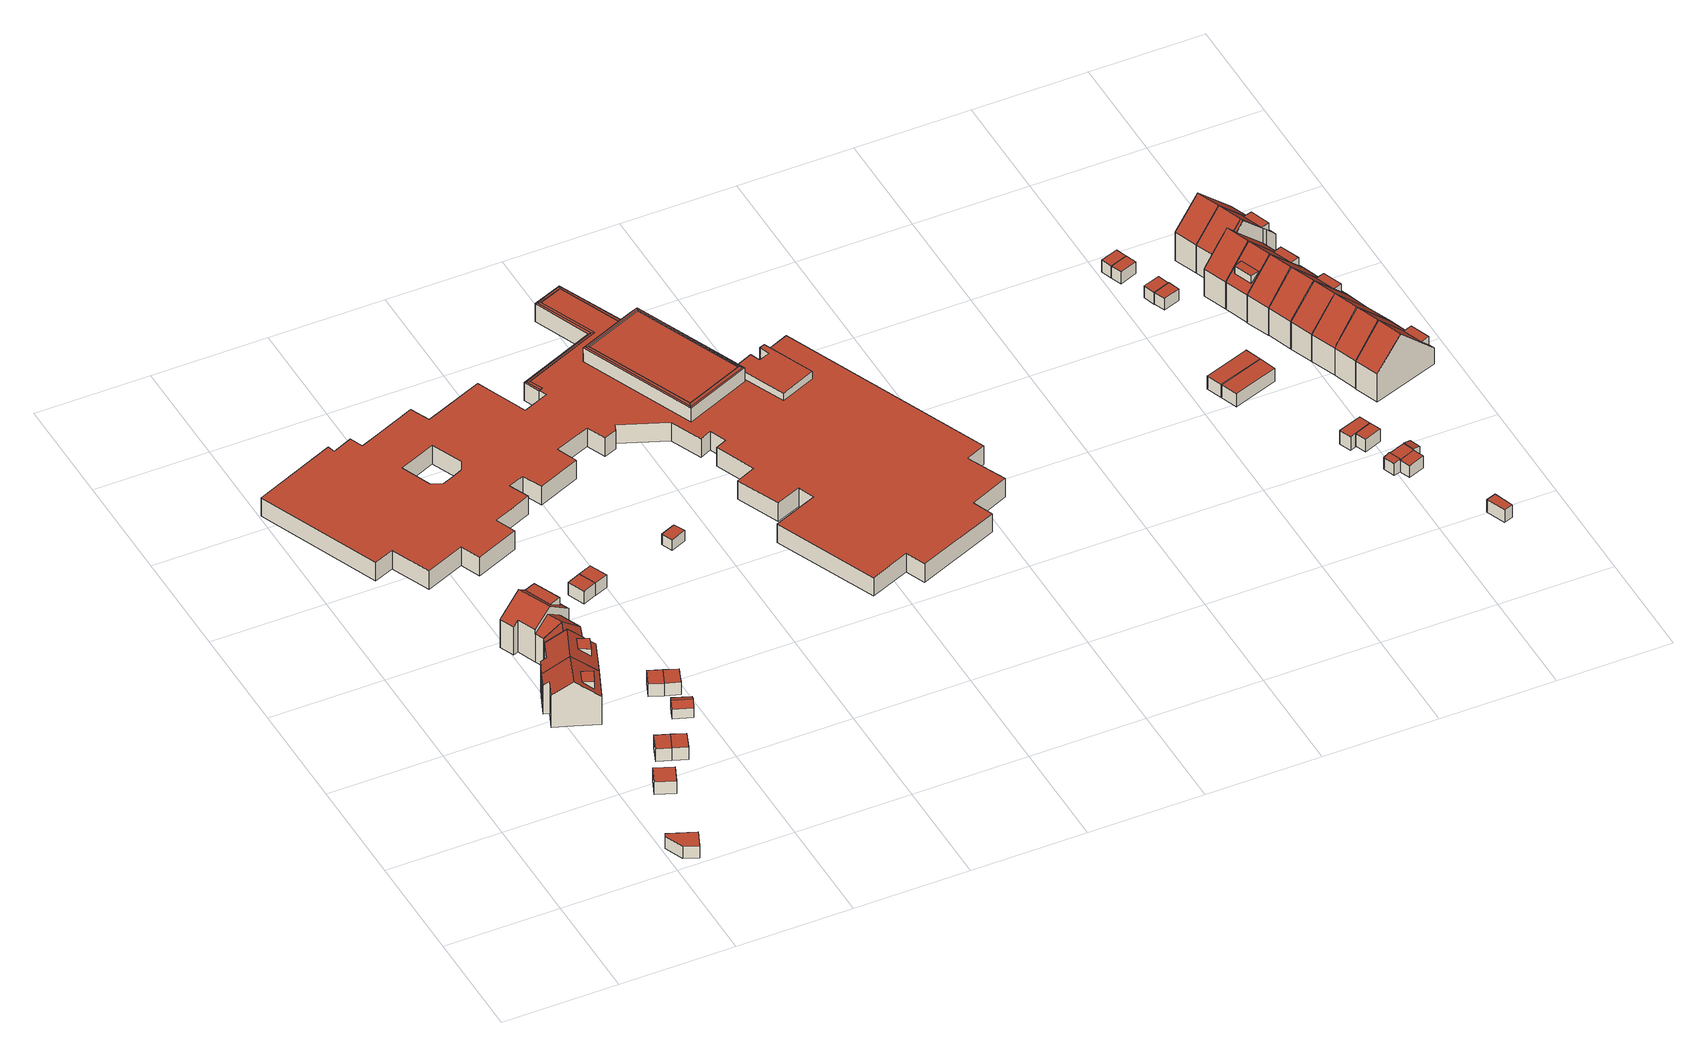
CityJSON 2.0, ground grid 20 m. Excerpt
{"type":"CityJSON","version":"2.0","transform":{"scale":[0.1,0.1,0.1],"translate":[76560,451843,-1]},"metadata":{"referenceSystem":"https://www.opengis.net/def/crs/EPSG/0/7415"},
"CityObjects":{
"building1":{"type":"Building","attributes":{"Volume":32.67,"Dakoppervlakte":13.3,"Muuroppervlakte":37.29,"Vloeroppervlakte":13.3,"hoogte_Z_max_in_m_NAP":2.83,"GEB_DOEL":"onbekend","dateOfConstruction":"1980-01-01","measuredHeight":2.46},"geometry":[{"type":"Solid","lod":"2","boundaries":[[[[0,1,2,3,4]],[[5,6,7,8,9]],[[0,8,7,1]],[[0,4,9,8]],[[4,3,5,9]],[[2,6,5,3]],[[2,1,7,6]]]],"semantics":{"surfaces":[{"type":"GroundSurface"},{"type":"RoofSurface"},{"type":"WallSurface"}],"values":[[0,1,2,2,2,2,2]]}}]},
"building2":{"type":"Building","attributes":{"Volume":29.51,"Dakoppervlakte":11.58,"Muuroppervlakte":34.71,"Vloeroppervlakte":11.58,"hoogte_Z_max_in_m_NAP":2.92,"GEB_DOEL":"onbekend","dateOfConstruction":"1980-01-01","measuredHeight":2.55},"geometry":[{"type":"Solid","lod":"2","boundaries":[[[[10,11,12,13]],[[14,15,16,17]],[[10,13,15,14]],[[13,12,16,15]],[[11,17,16,12]],[[11,10,14,17]]]],"semantics":{"surfaces":[{"type":"GroundSurface"},{"type":"RoofSurface"},{"type":"WallSurface"}],"values":[[0,1,2,2,2,2]]}}]},
"building3":{"type":"Building","attributes":{"Volume":363.56,"Dakoppervlakte":55.12,"Muuroppervlakte":197.24,"Vloeroppervlakte":48.99,"hoogte_Z_max_in_m_NAP":9.32,"GEB_DOEL":"woonfunctie","dateOfConstruction":"1980-01-01","measuredHeight":8.9},"children":["building3-1"],"geometry":[{"type":"Solid","lod":"2","boundaries":[[[[18,19,20,21,22,23,24,25]],[[26,27,28,29,30,31]],[[27,32,33,28],[34,35,36,37]],[[30,29,18,25]],[[30,25,24,31]],[[24,23,26,31]],[[26,23,22,21,32,27]],[[33,32,21,20]],[[19,28,33,20]],[[18,29,28,19]],[[38,34,37,39]],[[35,38,39,36]],[[35,34,38]],[[39,37,36]]]],"semantics":{"surfaces":[{"type":"GroundSurface"},{"type":"RoofSurface"},{"type":"WallSurface"}],"values":[[0,1,1,2,2,2,2,2,2,2,1,2,2,2]]}}]},
"building3-1":{"type":"BuildingInstallation","attributes":{"relationToConstruction":"outside"},"parents":["building3"],"geometry":[{"type":"MultiSurface","lod":"2","boundaries":[[[38,34,37,39]],[[35,38,39,36]],[[35,34,38]],[[39,37,36]]],"semantics":{"surfaces":[{"type":"RoofSurface"},{"type":"WallSurface"}],"values":[0,1,1,1]}}]},
"building4":{"type":"Building","attributes":{"Volume":20.04,"Dakoppervlakte":8.16,"Muuroppervlakte":28.28,"Vloeroppervlakte":8.16,"hoogte_Z_max_in_m_NAP":2.86,"GEB_DOEL":"onbekend","dateOfConstruction":"1980-01-01","measuredHeight":2.45},"geometry":[{"type":"Solid","lod":"2","boundaries":[[[[40,41,42,43]],[[44,45,46,47]],[[41,47,46,42]],[[41,40,44,47]],[[44,40,43,45]],[[43,42,46,45]]]],"semantics":{"surfaces":[{"type":"GroundSurface"},{"type":"RoofSurface"},{"type":"WallSurface"}],"values":[[0,1,2,2,2,2]]}}]},
"building5":{"type":"Building","attributes":{"Volume":513.07,"Dakoppervlakte":81.75,"Muuroppervlakte":240.24,"Vloeroppervlakte":70.47,"hoogte_Z_max_in_m_NAP":9.32,"GEB_DOEL":"woonfunctie","dateOfConstruction":"1980-01-01","measuredHeight":8.94},"children":["building5-1"],"geometry":[{"type":"Solid","lod":"2","boundaries":[[[[48,49,50,51,52,53,54,55,20,19,18,56]],[[57,28,33,58,59,60],[61,62,63,64]],[[65,29,28,57,66,67]],[[68,69,70,71,72]],[[70,73,74,71]],[[49,48,67,66,74]],[[67,48,56,65]],[[33,28,29,18,19,20]],[[33,20,55,58]],[[58,55,54,59]],[[60,59,54,53,68]],[[69,68,53,52]],[[69,52,51,50,73,70]],[[74,73,50,49]],[[68,72,57,60]],[[66,57,72,71,74]],[[65,56,18,29]],[[75,76,64,63]],[[75,62,61,76]],[[61,64,76]],[[75,63,62]]]],"semantics":{"surfaces":[{"type":"GroundSurface"},{"type":"RoofSurface"},{"type":"WallSurface"}],"values":[[0,1,1,1,1,2,2,2,2,2,2,2,2,2,2,2,2,1,2,2,2]]}}]},
"building5-1":{"type":"BuildingInstallation","attributes":{"relationToConstruction":"outside"},"parents":["building5"],"geometry":[{"type":"MultiSurface","lod":"2","boundaries":[[[75,76,64,63]],[[75,62,61,76]],[[61,64,76]],[[75,63,62]]],"semantics":{"surfaces":[{"type":"RoofSurface"},{"type":"WallSurface"}],"values":[0,1,1,1]}}]},
"building6":{"type":"Building","attributes":{"Volume":20.22,"Dakoppervlakte":8.16,"Muuroppervlakte":28.54,"Vloeroppervlakte":8.16,"hoogte_Z_max_in_m_NAP":2.86,"GEB_DOEL":"onbekend","dateOfConstruction":"1980-01-01","measuredHeight":2.48},"geometry":[{"type":"Solid","lod":"2","boundaries":[[[[40,43,77,78]],[[44,79,80,45]],[[77,43,45,80]],[[43,40,44,45]],[[78,79,44,40]],[[78,77,80,79]]]],"semantics":{"surfaces":[{"type":"GroundSurface"},{"type":"RoofSurface"},{"type":"WallSurface"}],"values":[[0,1,2,2,2,2]]}}]},
"building7":{"type":"Building","attributes":{"Volume":498.59,"Dakoppervlakte":72.52,"Muuroppervlakte":237.16,"Vloeroppervlakte":68.3,"hoogte_Z_max_in_m_NAP":9.34,"GEB_DOEL":"woonfunctie","dateOfConstruction":"1980-01-01","measuredHeight":8.9},"children":["building7-1"],"geometry":[{"type":"Solid","lod":"2","boundaries":[[[[81,82,83,84,85,86,52,51,50,87,88]],[[89,90,91,92],[93,94,95,96]],[[92,97,98,99,100,89]],[[69,101,102,70]],[[70,102,103,73]],[[97,82,81,98]],[[100,99,88,87,103]],[[90,85,84,91]],[[92,91,84,83]],[[103,87,50,73]],[[73,50,51,52,69,70]],[[52,86,101,69]],[[100,103,102,101,86,85,90,89]],[[92,83,82,97]],[[99,98,81,88]],[[93,96,104,105]],[[94,105,104,95]],[[94,93,105]],[[104,96,95]]]],"semantics":{"surfaces":[{"type":"GroundSurface"},{"type":"RoofSurface"},{"type":"WallSurface"}],"values":[[0,1,1,1,1,2,2,2,2,2,2,2,2,2,2,1,2,2,2]]}}]},
"building7-1":{"type":"BuildingInstallation","attributes":{"relationToConstruction":"outside"},"parents":["building7"],"geometry":[{"type":"MultiSurface","lod":"2","boundaries":[[[93,96,104,105]],[[94,105,104,95]],[[94,93,105]],[[104,96,95]]],"semantics":{"surfaces":[{"type":"RoofSurface"},{"type":"WallSurface"}],"values":[0,1,1,1]}}]},
"building8":{"type":"Building","attributes":{"Volume":19.78,"Dakoppervlakte":9.85,"Muuroppervlakte":24.47,"Vloeroppervlakte":9.01,"hoogte_Z_max_in_m_NAP":2.82,"GEB_DOEL":"onbekend","dateOfConstruction":"1980-01-01","measuredHeight":2.5},"geometry":[{"type":"Solid","lod":"2","boundaries":[[[[106,107,108,109,110,111]],[[112,113,114,115]],[[116,117,112,115]],[[111,117,116,106]],[[114,113,109,108]],[[114,108,107,115]],[[113,112,117,111,110,109]],[[107,106,116,115]]]],"semantics":{"surfaces":[{"type":"GroundSurface"},{"type":"RoofSurface"},{"type":"WallSurface"}],"values":[[0,1,1,2,2,2,2,2]]}}]},
"building9":{"type":"Building","attributes":{"Volume":20.25,"Dakoppervlakte":8.02,"Muuroppervlakte":28.81,"Vloeroppervlakte":8.02,"hoogte_Z_max_in_m_NAP":2.9,"GEB_DOEL":"onbekend","dateOfConstruction":"1980-01-01","measuredHeight":2.53},"geometry":[{"type":"Solid","lod":"2","boundaries":[[[[118,119,120,121]],[[122,123,124,125]],[[120,119,123,122]],[[119,118,124,123]],[[124,118,121,125]],[[121,120,122,125]]]],"semantics":{"surfaces":[{"type":"GroundSurface"},{"type":"RoofSurface"},{"type":"WallSurface"}],"values":[[0,1,2,2,2,2]]}}]},
"building10":{"type":"Building","attributes":{"Volume":20.37,"Dakoppervlakte":8.02,"Muuroppervlakte":28.98,"Vloeroppervlakte":8.02,"hoogte_Z_max_in_m_NAP":2.9,"GEB_DOEL":"onbekend","dateOfConstruction":"1980-01-01","measuredHeight":2.54},"geometry":[{"type":"Solid","lod":"2","boundaries":[[[[126,118,121,127,128]],[[124,129,130,131,125]],[[127,121,125,131]],[[124,125,121,118]],[[118,126,129,124]],[[129,126,128,127,131,130]]]],"semantics":{"surfaces":[{"type":"GroundSurface"},{"type":"RoofSurface"},{"type":"WallSurface"}],"values":[[0,1,2,2,2,2]]}}]},
"building11":{"type":"Building","attributes":{"Volume":20.68,"Dakoppervlakte":8.41,"Muuroppervlakte":28.72,"Vloeroppervlakte":8.41,"hoogte_Z_max_in_m_NAP":2.89,"GEB_DOEL":"onbekend","dateOfConstruction":"1980-01-01","measuredHeight":2.46},"geometry":[{"type":"Solid","lod":"2","boundaries":[[[[132,133,134,135,136]],[[137,138,139,140,141]],[[136,139,138,132]],[[135,140,139,136]],[[137,141,140,135,134,133]],[[133,132,138,137]]]],"semantics":{"surfaces":[{"type":"GroundSurface"},{"type":"RoofSurface"},{"type":"WallSurface"}],"values":[[0,1,2,2,2,2]]}}]},
"building12":{"type":"Building","attributes":{"Volume":21.3,"Dakoppervlakte":8.42,"Muuroppervlakte":29.58,"Vloeroppervlakte":8.42,"hoogte_Z_max_in_m_NAP":2.89,"GEB_DOEL":"onbekend","dateOfConstruction":"1980-01-01","measuredHeight":2.53},"geometry":[{"type":"Solid","lod":"2","boundaries":[[[[142,143,144,132,136]],[[145,146,147,139,138]],[[136,139,147,142]],[[136,132,138,139]],[[146,145,138,132,144,143]],[[142,147,146,143]]]],"semantics":{"surfaces":[{"type":"GroundSurface"},{"type":"RoofSurface"},{"type":"WallSurface"}],"values":[[0,1,2,2,2,2]]}}]},
"building13":{"type":"Building","attributes":{"Volume":13.16,"Dakoppervlakte":6.1,"Muuroppervlakte":21.62,"Vloeroppervlakte":6.1,"hoogte_Z_max_in_m_NAP":2.25,"GEB_DOEL":"onbekend","dateOfConstruction":"1983-01-01","measuredHeight":2.16},"geometry":[{"type":"Solid","lod":"2","boundaries":[[[[148,149,150,151]],[[152,153,154,155]],[[148,151,152,155]],[[151,150,153,152]],[[149,154,153,150]],[[148,155,154,149]]]],"semantics":{"surfaces":[{"type":"GroundSurface"},{"type":"RoofSurface"},{"type":"WallSurface"}],"values":[[0,1,2,2,2,2]]}}]},
"building14":{"type":"Building","attributes":{"Volume":12464.49,"Dakoppervlakte":3160.47,"Muuroppervlakte":1894.58,"Vloeroppervlakte":3153.35,"hoogte_Z_max_in_m_NAP":6.61,"GEB_DOEL":"onderwijsfunctie","dateOfConstruction":"1983-01-01","measuredHeight":6.7},"geometry":[{"type":"Solid","lod":"2","boundaries":[[[[156,157,158,159,160,161,162,163,164,165,166,167,168,169,170,171,172,173,174,175,176,177,178,179,180,181,182,183,184,185,186,187,188,189,190,191,192,193,194,195,196,197,198,199,200,201,202,203,204,205,206,207,208,209,210,211,212,213,214,215,216,217,218],[219,220,221,222,223,224,225,226]],[[227,228,229,230,231,232,233,234,235,236,237,238,239,240,241,242,243,244,245,246,247,248,249,250,251,252,253,254,255,256,257,258,259,260,261,262,263,264,265,266,267,268,269,270,271,272,273,274,275,276,277,278,279,280,281,282,283,284,285,286,287,288,289,290,291],[292,293,294,295,296,297,298,299]],[[300,301,302,303,304,305,306,307]],[[308,309,310,311]],[[312,313,314,315]],[[316,312,315,317]],[[318,319,317,315]],[[315,314,320,318]],[[321,322,313,312]],[[318,320,322,321]],[[318,321,323,324,319]],[[323,321,312,316,325]],[[326,327,242,328]],[[326,328,329,330]],[[331,329,328,332]],[[333,334,330,329]],[[333,329,331,335]],[[333,336,337,334]],[[338,339,336,340]],[[333,335,340,336]],[[336,339,341,337]],[[242,342,332,328]],[[295,294,293,226,225,224]],[[295,224,223,296]],[[296,223,222,297]],[[297,222,221,220,299,298]],[[299,220,219,292]],[[219,226,293,292]],[[157,156,227,291]],[[227,156,218,217,343,228]],[[212,232,231,344,214,213]],[[211,210,345,346]],[[244,243,327,205,204]],[[244,204,203,245]],[[203,202,246,245]],[[247,246,202,201]],[[247,201,200,248]],[[248,200,199,198,250,249]],[[198,197,251,250]],[[251,197,196,252]],[[196,195,253,252]],[[195,194,254,253]],[[194,193,255,254]],[[193,192,256,255]],[[192,191,257,256]],[[258,257,191,190]],[[190,189,259,258]],[[189,188,260,259]],[[260,188,187,261]],[[261,187,186,185,263,262]],[[185,184,264,263]],[[264,184,183,265]],[[183,182,266,265]],[[182,181,267,266]],[[180,268,267,181]],[[180,179,269,268]],[[179,178,270,269]],[[178,177,271,270]],[[177,176,272,271]],[[176,175,273,272]],[[273,175,174,274]],[[174,173,275,274]],[[173,172,276,275]],[[171,277,276,172]],[[171,170,278,277]],[[278,170,169,279]],[[169,168,280,279]],[[168,167,281,280]],[[167,166,282,281]],[[166,165,283,282]],[[284,283,165,164]],[[163,162,286,285]],[[162,161,287,286]],[[287,161,160,288]],[[160,159,289,288]],[[159,158,290,289]],[[157,291,290,158]],[[302,301,228,343]],[[215,214,344,305,304,347]],[[305,344,231,306]],[[306,231,230,307]],[[230,229,300,307]],[[229,228,301,300]],[[303,302,343,217,216,348]],[[304,303,348,216,215,347]],[[325,232,212,211,346,323]],[[346,345,324,323]],[[210,341,324,345]],[[210,209,337,341]],[[209,208,334,337]],[[208,207,330,334]],[[207,206,326,330]],[[327,326,206,205]],[[309,308,320,314]],[[308,311,322,320]],[[322,311,310,313]],[[309,314,313,310]],[[327,243,242]],[[316,317,234,233]],[[325,316,233,232]],[[319,235,234,317]],[[242,241,342]],[[342,241,240,332]],[[240,239,331,332]],[[331,239,238,335]],[[335,238,237,340]],[[340,237,236,338]],[[338,236,235,319,324,341,339]],[[285,284,164,163]]]],"semantics":{"surfaces":[{"type":"GroundSurface"},{"type":"RoofSurface"},{"type":"WallSurface"}],"values":[[0,1,1,1,1,1,1,1,1,1,1,1,1,1,1,1,1,1,1,1,1,1,2,2,2,2,2,2,2,2,2,2,2,2,2,2,2,2,2,2,2,2,2,2,2,2,2,2,2,2,2,2,2,2,2,2,2,2,2,2,2,2,2,2,2,2,2,2,2,2,2,2,2,2,2,2,2,2,2,2,2,2,2,2,2,2,2,2,2,2,2,2,2,2,2,2,2,2,2,2,2,2,2,2,2,2,2,2,2]]}}]},
"building15":{"type":"Building","attributes":{"Volume":66.66,"Dakoppervlakte":25.06,"Muuroppervlakte":60.68,"Vloeroppervlakte":25.06,"hoogte_Z_max_in_m_NAP":2.12,"GEB_DOEL":"onbekend","dateOfConstruction":"1982-01-01","measuredHeight":2.66},"geometry":[{"type":"Solid","lod":"2","boundaries":[[[[349,350,351,352,353,354]],[[355,356,357,358,359,360]],[[349,354,359,358]],[[353,360,359,354]],[[352,351,350,357,356,355,360,353]],[[350,349,358,357]]]],"semantics":{"surfaces":[{"type":"GroundSurface"},{"type":"RoofSurface"},{"type":"WallSurface"}],"values":[[0,1,2,2,2,2]]}}]},
"building16":{"type":"Building","attributes":{"Volume":69.76,"Dakoppervlakte":26.55,"Muuroppervlakte":60.88,"Vloeroppervlakte":26.55,"hoogte_Z_max_in_m_NAP":2.12,"GEB_DOEL":"onbekend","dateOfConstruction":"1982-01-01","measuredHeight":2.63},"geometry":[{"type":"Solid","lod":"2","boundaries":[[[[361,349,354,362,363,364]],[[358,365,366,367,368,359]],[[349,361,365,358]],[[354,359,368,362]],[[354,349,358,359]],[[361,364,363,362,368,367,366,365]]]],"semantics":{"surfaces":[{"type":"GroundSurface"},{"type":"RoofSurface"},{"type":"WallSurface"}],"values":[[0,1,2,2,2,2]]}}]},
"building17":{"type":"Building","attributes":{"Volume":25.83,"Dakoppervlakte":9.62,"Muuroppervlakte":35.5,"Vloeroppervlakte":9.62,"hoogte_Z_max_in_m_NAP":2.16,"GEB_DOEL":"onbekend","dateOfConstruction":"1982-01-01","measuredHeight":2.69},"geometry":[{"type":"Solid","lod":"2","boundaries":[[[[369,370,371,372]],[[373,374,375,376]],[[369,372,373,376]],[[372,371,374,373]],[[375,374,371,370]],[[370,369,376,375]]]],"semantics":{"surfaces":[{"type":"GroundSurface"},{"type":"RoofSurface"},{"type":"WallSurface"}],"values":[[0,1,2,2,2,2]]}}]},
"building18":{"type":"Building","attributes":{"Volume":16.17,"Dakoppervlakte":6.73,"Muuroppervlakte":25.61,"Vloeroppervlakte":6.73,"hoogte_Z_max_in_m_NAP":2.13,"GEB_DOEL":"onbekend","dateOfConstruction":"1982-01-01","measuredHeight":2.4},"geometry":[{"type":"Solid","lod":"2","boundaries":[[[[377,378,379,380,381]],[[382,383,384,385,386]],[[386,379,378,382]],[[384,383,382,378,377,381]],[[380,385,384,381]],[[380,379,386,385]]]],"semantics":{"surfaces":[{"type":"GroundSurface"},{"type":"RoofSurface"},{"type":"WallSurface"}],"values":[[0,1,2,2,2,2]]}}]},
"building19":{"type":"Building","attributes":{"Volume":16.36,"Dakoppervlakte":6.73,"Muuroppervlakte":25.91,"Vloeroppervlakte":6.73,"hoogte_Z_max_in_m_NAP":2.13,"GEB_DOEL":"onbekend","dateOfConstruction":"1982-01-01","measuredHeight":2.43},"geometry":[{"type":"Solid","lod":"2","boundaries":[[[[379,378,387,388]],[[386,389,390,382]],[[379,388,389,386]],[[388,387,390,389]],[[378,382,390,387]],[[379,386,382,378]]]],"semantics":{"surfaces":[{"type":"GroundSurface"},{"type":"RoofSurface"},{"type":"WallSurface"}],"values":[[0,1,2,2,2,2]]}}]},
"building20":{"type":"Building","attributes":{"Volume":17.23,"Dakoppervlakte":6.95,"Muuroppervlakte":26.74,"Vloeroppervlakte":6.95,"hoogte_Z_max_in_m_NAP":2.16,"GEB_DOEL":"onbekend","dateOfConstruction":"1982-01-01","measuredHeight":2.48},"geometry":[{"type":"Solid","lod":"2","boundaries":[[[[391,392,393,394]],[[375,395,396,397]],[[394,395,375,391]],[[394,393,396,395]],[[392,397,396,393]],[[391,375,397,392]]]],"semantics":{"surfaces":[{"type":"GroundSurface"},{"type":"RoofSurface"},{"type":"WallSurface"}],"values":[[0,1,2,2,2,2]]}}]},
"building21":{"type":"Building","attributes":{"Volume":16.18,"Dakoppervlakte":6.66,"Muuroppervlakte":25.52,"Vloeroppervlakte":6.66,"hoogte_Z_max_in_m_NAP":2.13,"GEB_DOEL":"onbekend","dateOfConstruction":"1982-01-01","measuredHeight":2.43},"geometry":[{"type":"Solid","lod":"2","boundaries":[[[[398,399,400,401,402]],[[403,404,405,406,407]],[[402,401,403,407]],[[405,404,403,401,400,399]],[[398,406,405,399]],[[398,402,407,406]]]],"semantics":{"surfaces":[{"type":"GroundSurface"},{"type":"RoofSurface"},{"type":"WallSurface"}],"values":[[0,1,2,2,2,2]]}}]},
"building22":{"type":"Building","attributes":{"Volume":15.79,"Dakoppervlakte":6.66,"Muuroppervlakte":24.91,"Vloeroppervlakte":6.66,"hoogte_Z_max_in_m_NAP":2.13,"GEB_DOEL":"onbekend","dateOfConstruction":"1982-01-01","measuredHeight":2.37},"geometry":[{"type":"Solid","lod":"2","boundaries":[[[[408,409,410,411]],[[407,412,413,403]],[[408,411,412,407]],[[411,410,413,412]],[[413,410,409,403]],[[408,407,403,409]]]],"semantics":{"surfaces":[{"type":"GroundSurface"},{"type":"RoofSurface"},{"type":"WallSurface"}],"values":[[0,1,2,2,2,2]]}}]},
"building23":{"type":"Building","attributes":{"Volume":31,"Dakoppervlakte":12.94,"Muuroppervlakte":39.05,"Vloeroppervlakte":12.74,"hoogte_Z_max_in_m_NAP":2.27,"GEB_DOEL":"onbekend","dateOfConstruction":"1982-01-01","measuredHeight":2.6},"geometry":[{"type":"Solid","lod":"2","boundaries":[[[[414,415,416,417,418,419,420,421,422]],[[423,424,425,426,427]],[[428,429,430,431]],[[432,433,434,435]],[[420,424,423,421]],[[426,416,415,427]],[[425,428,431,418,417]],[[429,424,420,419,430]],[[418,431,430,419]],[[425,424,429,428]],[[432,435,422,421,423]],[[415,414,434,433,427]],[[434,414,422,435]],[[432,423,427,433]],[[417,416,426,425]]]],"semantics":{"surfaces":[{"type":"GroundSurface"},{"type":"RoofSurface"},{"type":"WallSurface"}],"values":[[0,1,1,1,2,2,2,2,2,2,2,2,2,2,2]]}}]},
"building24":{"type":"Building","attributes":{"Volume":15.93,"Dakoppervlakte":6.51,"Muuroppervlakte":25.53,"Vloeroppervlakte":6.51,"hoogte_Z_max_in_m_NAP":2.12,"GEB_DOEL":"onbekend","dateOfConstruction":"1982-01-01","measuredHeight":2.45},"geometry":[{"type":"Solid","lod":"2","boundaries":[[[[416,436,437,438,417]],[[439,426,425,440,441]],[[416,417,425,426]],[[417,438,440,425]],[[437,441,440,438]],[[416,426,439,441,437,436]]]],"semantics":{"surfaces":[{"type":"GroundSurface"},{"type":"RoofSurface"},{"type":"WallSurface"}],"values":[[0,1,2,2,2,2]]}}]},
"building25":{"type":"Building","attributes":{"Volume":15.71,"Dakoppervlakte":6.33,"Muuroppervlakte":26.79,"Vloeroppervlakte":6.33,"hoogte_Z_max_in_m_NAP":2.12,"GEB_DOEL":"onbekend","dateOfConstruction":"1982-01-01","measuredHeight":2.48},"geometry":[{"type":"Solid","lod":"2","boundaries":[[[[442,443,444,445]],[[446,447,448,449]],[[445,448,447,442]],[[445,444,449,448]],[[443,446,449,444]],[[443,442,447,446]]]],"semantics":{"surfaces":[{"type":"GroundSurface"},{"type":"RoofSurface"},{"type":"WallSurface"}],"values":[[0,1,2,2,2,2]]}}]},
"building26":{"type":"Building","attributes":{"Volume":420.85,"Dakoppervlakte":79.13,"Muuroppervlakte":255.01,"Vloeroppervlakte":56.18,"hoogte_Z_max_in_m_NAP":10.24,"GEB_DOEL":"woonfunctie","dateOfConstruction":"1982-01-01","measuredHeight":10.56},"geometry":[{"type":"Solid","lod":"2","boundaries":[[[[450,451,452,453,454,455,456,457,458,459]],[[460,461,462,463,464]],[[464,465,466,467,468,460]],[[469,470,468,467]],[[470,469,471,472]],[[453,452,461,460]],[[452,451,462,461]],[[465,464,463,450,459,458]],[[465,458,457,466]],[[453,460,468,454]],[[470,455,454,468]],[[466,457,471]],[[471,457,456,472]],[[470,472,456,455]],[[466,471,469,467]],[[462,451,450,463]]]],"semantics":{"surfaces":[{"type":"GroundSurface"},{"type":"RoofSurface"},{"type":"WallSurface"}],"values":[[0,1,1,1,1,2,2,2,2,2,2,2,2,2,2,2]]}}]},
"building27":{"type":"Building","attributes":{"Volume":419.26,"Dakoppervlakte":62.84,"Muuroppervlakte":221.93,"Vloeroppervlakte":56.08,"hoogte_Z_max_in_m_NAP":10.24,"GEB_DOEL":"woonfunctie","dateOfConstruction":"1982-01-01","measuredHeight":10.54},"children":["building27-1","building27-2"],"geometry":[{"type":"Solid","lod":"2","boundaries":[[[[450,459,458,473,474,475]],[[464,463,476,477],[478,479,480,481]],[[477,482,465,464],[483,484,485,486]],[[482,473,458,465]],[[459,464,465,458]],[[482,477,476,475,474,473]],[[476,463,450,475]],[[464,459,450,463]],[[478,481,487,488]],[[487,480,479,488]],[[479,478,488]],[[487,481,480]],[[489,483,486,490]],[[490,486,485]],[[489,490,485,484]],[[489,484,483]]]],"semantics":{"surfaces":[{"type":"GroundSurface"},{"type":"RoofSurface"},{"type":"WallSurface"}],"values":[[0,1,1,2,2,2,2,2,1,2,2,2,1,2,2,2]]}}]},
"building27-1":{"type":"BuildingInstallation","attributes":{"relationToConstruction":"outside"},"parents":["building27"],"geometry":[{"type":"MultiSurface","lod":"2","boundaries":[[[478,481,487,488]],[[487,480,479,488]],[[479,478,488]],[[487,481,480]]],"semantics":{"surfaces":[{"type":"RoofSurface"},{"type":"WallSurface"}],"values":[0,1,1,1]}}]},
"building27-2":{"type":"BuildingInstallation","attributes":{"relationToConstruction":"outside"},"parents":["building27"],"geometry":[{"type":"MultiSurface","lod":"2","boundaries":[[[489,483,486,490]],[[490,486,485]],[[489,490,485,484]],[[489,484,483]]],"semantics":{"surfaces":[{"type":"RoofSurface"},{"type":"WallSurface"}],"values":[0,1,1,1]}}]},
"building28":{"type":"Building","attributes":{"Volume":414.47,"Dakoppervlakte":79.09,"Muuroppervlakte":224.26,"Vloeroppervlakte":56.13,"hoogte_Z_max_in_m_NAP":10.24,"GEB_DOEL":"woonfunctie","dateOfConstruction":"1982-01-01","measuredHeight":10.6},"geometry":[{"type":"Solid","lod":"2","boundaries":[[[[491,492,493,494,495,496]],[[497,477,476,498]],[[482,477,497,499]],[[499,495,494,482]],[[498,476,492,491]],[[497,498,491,496]],[[493,492,476,477,482,494]],[[495,499,497,496]]]],"semantics":{"surfaces":[{"type":"GroundSurface"},{"type":"RoofSurface"},{"type":"WallSurface"}],"values":[[0,1,1,2,2,2,2,2]]}}]},
"building29":{"type":"Building","attributes":{"Volume":432.36,"Dakoppervlakte":74.22,"Muuroppervlakte":223.18,"Vloeroppervlakte":58.56,"hoogte_Z_max_in_m_NAP":10.24,"GEB_DOEL":"woonfunctie","dateOfConstruction":"1982-01-01","measuredHeight":10.52},"children":["building29-1"],"geometry":[{"type":"Solid","lod":"2","boundaries":[[[[500,501,502,503,504,505]],[[498,506,507,497]],[[497,507,508,499],[509,510,511,512]],[[508,503,502,499]],[[501,497,499,502]],[[498,500,505,506]],[[497,501,500,498]],[[508,507,506,505,504,503]],[[513,514,509,512]],[[513,512,511]],[[513,511,510,514]],[[514,510,509]]]],"semantics":{"surfaces":[{"type":"GroundSurface"},{"type":"RoofSurface"},{"type":"WallSurface"}],"values":[[0,1,1,2,2,2,2,2,1,2,2,2]]}}]},
"building29-1":{"type":"BuildingInstallation","attributes":{"relationToConstruction":"outside"},"parents":["building29"],"geometry":[{"type":"MultiSurface","lod":"2","boundaries":[[[513,514,509,512]],[[513,512,511]],[[513,511,510,514]],[[514,510,509]]],"semantics":{"surfaces":[{"type":"RoofSurface"},{"type":"WallSurface"}],"values":[0,1,1,1]}}]},
"building30":{"type":"Building","attributes":{"Volume":400.55,"Dakoppervlakte":76.95,"Muuroppervlakte":221.31,"Vloeroppervlakte":54.61,"hoogte_Z_max_in_m_NAP":10.24,"GEB_DOEL":"woonfunctie","dateOfConstruction":"1982-01-01","measuredHeight":10.54},"geometry":[{"type":"Solid","lod":"2","boundaries":[[[[503,515,516,517,505,504]],[[506,518,519,507]],[[520,508,507,519]],[[518,506,505,517]],[[520,515,503,508]],[[504,507,508,503]],[[520,519,518,517,516,515]],[[504,505,506,507]]]],"semantics":{"surfaces":[{"type":"GroundSurface"},{"type":"RoofSurface"},{"type":"WallSurface"}],"values":[[0,1,1,2,2,2,2,2]]}}]},
"building31":{"type":"Building","attributes":{"Volume":431.16,"Dakoppervlakte":83.19,"Muuroppervlakte":223.54,"Vloeroppervlakte":59.03,"hoogte_Z_max_in_m_NAP":10.24,"GEB_DOEL":"woonfunctie","dateOfConstruction":"1982-01-01","measuredHeight":10.53},"geometry":[{"type":"Solid","lod":"2","boundaries":[[[[521,517,516,515,522,523]],[[520,519,524,525]],[[524,519,518,526]],[[526,518,517,521]],[[525,522,515,520]],[[516,519,520,515]],[[526,521,523,522,525,524]],[[516,517,518,519]]]],"semantics":{"surfaces":[{"type":"GroundSurface"},{"type":"RoofSurface"},{"type":"WallSurface"}],"values":[[0,1,1,2,2,2,2,2]]}}]},
"building32":{"type":"Building","attributes":{"Volume":407.05,"Dakoppervlakte":78.5,"Muuroppervlakte":221.04,"Vloeroppervlakte":55.7,"hoogte_Z_max_in_m_NAP":10.24,"GEB_DOEL":"woonfunctie","dateOfConstruction":"1982-01-01","measuredHeight":10.51},"geometry":[{"type":"Solid","lod":"2","boundaries":[[[[521,523,522,527,528,529]],[[530,525,524,531]],[[531,524,526,532]],[[526,521,529,532]],[[527,522,525,530]],[[523,524,525,522]],[[532,529,528,527,530,531]],[[524,523,521,526]]]],"semantics":{"surfaces":[{"type":"GroundSurface"},{"type":"RoofSurface"},{"type":"WallSurface"}],"values":[[0,1,1,2,2,2,2,2]]}}]},
"building33":{"type":"Building","attributes":{"Volume":433.4,"Dakoppervlakte":73.59,"Muuroppervlakte":225.32,"Vloeroppervlakte":58.18,"hoogte_Z_max_in_m_NAP":10.24,"GEB_DOEL":"woonfunctie","dateOfConstruction":"1982-01-01","measuredHeight":10.61},"children":["building33-1"],"geometry":[{"type":"Solid","lod":"2","boundaries":[[[[533,534,535,536,537,538]],[[539,540,530,531],[541,542,543,544]],[[539,531,532,545]],[[540,536,535,530]],[[534,531,530,535]],[[532,533,538,545]],[[531,534,533,532]],[[540,539,545,538,537,536]],[[541,544,546,547]],[[546,544,543]],[[547,546,543,542]],[[547,542,541]]]],"semantics":{"surfaces":[{"type":"GroundSurface"},{"type":"RoofSurface"},{"type":"WallSurface"}],"values":[[0,1,1,2,2,2,2,2,1,2,2,2]]}}]},
"building33-1":{"type":"BuildingInstallation","attributes":{"relationToConstruction":"outside"},"parents":["building33"],"geometry":[{"type":"MultiSurface","lod":"2","boundaries":[[[541,544,546,547]],[[546,544,543]],[[547,546,543,542]],[[547,542,541]]],"semantics":{"surfaces":[{"type":"RoofSurface"},{"type":"WallSurface"}],"values":[0,1,1,1]}}]},
"building34":{"type":"Building","attributes":{"Volume":401.85,"Dakoppervlakte":76.65,"Muuroppervlakte":220.93,"Vloeroppervlakte":54.9,"hoogte_Z_max_in_m_NAP":10.17,"GEB_DOEL":"woonfunctie","dateOfConstruction":"1982-01-01","measuredHeight":10.47},"geometry":[{"type":"Solid","lod":"2","boundaries":[[[[548,549,550,551,552,553]],[[554,555,556,557]],[[555,554,558,559]],[[558,548,553,559]],[[551,550,557,556]],[[549,554,557,550]],[[559,553,552,551,556,555]],[[548,558,554,549]]]],"semantics":{"surfaces":[{"type":"GroundSurface"},{"type":"RoofSurface"},{"type":"WallSurface"}],"values":[[0,1,1,2,2,2,2,2]]}}]},
"building35":{"type":"Building","attributes":{"Volume":425.79,"Dakoppervlakte":72.72,"Muuroppervlakte":227.12,"Vloeroppervlakte":57.87,"hoogte_Z_max_in_m_NAP":10.17,"GEB_DOEL":"woonfunctie","dateOfConstruction":"1982-01-01","measuredHeight":10.5},"children":["building35-1"],"geometry":[{"type":"Solid","lod":"2","boundaries":[[[[553,552,551,560,561,457,456,455,454,452]],[[559,562,468,470,555]],[[470,472,471,563,564,556,555],[565,566,567,568]],[[562,559,553,452]],[[472,470,468,562,452,454,455,456]],[[471,472,456,457]],[[457,561,563,471]],[[561,560,564,563]],[[560,551,556,564]],[[555,556,551,552]],[[552,553,559,555]],[[569,565,568,570]],[[570,568,567]],[[569,570,567,566]],[[566,565,569]]]],"semantics":{"surfaces":[{"type":"GroundSurface"},{"type":"RoofSurface"},{"type":"WallSurface"}],"values":[[0,1,1,2,2,2,2,2,2,2,2,1,2,2,2]]}}]},
"building35-1":{"type":"BuildingInstallation","attributes":{"relationToConstruction":"outside"},"parents":["building35"],"geometry":[{"type":"MultiSurface","lod":"2","boundaries":[[[569,565,568,570]],[[570,568,567]],[[569,570,567,566]],[[566,565,569]]],"semantics":{"surfaces":[{"type":"RoofSurface"},{"type":"WallSurface"}],"values":[0,1,1,1]}}]}
},
"vertices":[
[205,51,14],[252,32,14],[239,2,14],[215,12,14],[202,45,14],[215,12,38],[239,2,38],[252,32,38],[205,51,38],[202,45,38],
[288,184,14],[275,153,14],[243,166,14],[256,197,14],[288,184,39],[256,197,39],[243,166,39],[275,153,39],
[187,437,14],[227,421,14],[268,404,14],[245,349,14],[205,365,14],[173,378,14],[186,408,14],[176,411,14],[173,378,78],[205,365,103],[227,421,103],[187,437,71],[176,411,71],[186,408,78],[245,349,70],[268,404,71],[231,392,93],[249,385,78],[239,362,78],[222,369,93],[249,385,93],[239,362,93],
[303,226,14],[280,235,14],[292,265,14],[316,256,14],[303,226,39],[316,256,39],[292,265,39],[280,235,39],
[207,460,14],[220,493,14],[227,511,14],[258,510,14],[289,510,14],[275,471,14],[275,470,14],[292,463,14],[198,464,14],[252,480,103],[292,463,71],[275,470,84],[275,471,84],[278,456,78],[269,433,78],[251,441,93],[260,464,93],[198,464,71],[220,493,78],[207,460,78],[275,471,70],[289,510,71],[258,510,92],[247,482,92],[252,480,88],[227,511,70],[220,493,70],[269,433,93],[278,456,93],
[339,246,14],[327,216,14],[327,216,39],[339,246,39],
[198,555,14],[187,580,14],[227,597,14],[267,614,14],[292,556,14],[273,548,14],[220,526,14],[207,559,14],[252,539,103],[292,556,71],[267,614,71],[227,597,103],[240,600,94],[259,608,79],[279,561,79],[260,553,94],[187,580,71],[198,555,71],[207,559,78],[220,526,78],[273,548,71],[247,537,92],[220,526,70],[279,561,94],[259,608,94],
[389,328,13],[384,315,13],[379,302,13],[348,314,13],[353,327,13],[358,340,13],[353,327,38],[348,314,32],[379,302,32],[384,315,38],[389,328,32],[358,340,32],
[361,367,14],[338,376,14],[350,406,14],[373,397,14],[350,406,39],[338,376,39],[361,367,39],[373,397,39],
[385,358,14],[396,387,14],[389,369,14],[385,358,39],[389,369,39],[396,387,39],
[372,625,14],[348,615,14],[336,643,14],[336,645,14],[359,655,14],[348,615,39],[372,625,39],[359,655,39],[336,645,39],[336,643,39],
[383,665,14],[396,634,14],[373,625,14],[373,625,39],[396,634,39],[383,665,39],
[544,701,11],[553,682,11],[526,671,11],[518,690,11],[518,690,32],[526,671,32],[553,682,32],[544,701,32],
[889,1008,9],[1043,641,9],[1008,626,9],[1038,558,9],[969,528,9],[983,493,9],[838,433,9],[824,468,9],[754,439,9],[679,618,9],[757,650,9],[746,679,9],[702,661,9],[670,736,9],[705,751,9],[676,820,9],[696,829,9],[684,858,9],[664,849,9],[641,904,9],[561,937,9],[556,925,9],[534,916,9],[520,950,9],[457,924,9],[471,889,9],[396,857,9],[381,892,9],[353,880,9],[368,846,9],[332,831,9],[299,817,9],[313,782,9],[237,750,9],[223,785,9],[154,756,9],[125,825,9],[90,811,9],[1,1025,9],[146,1086,9],[150,1073,9],[185,1088,9],[194,1065,9],[227,1079,9],[298,1109,9],[313,1075,9],[417,1118,9],[454,1029,9],[500,1048,9],[494,1061,9],[482,1089,9],[621,1148,9],[580,1248,9],[632,1270,9],[689,1136,9],[700,1140,9],[776,960,9],[779,962,9],[812,976,9],[819,959,9],[839,967,9],[832,984,9],[841,988,9],[313,965,9],[290,1018,9],[258,1005,9],[225,991,9],[247,939,9],[266,931,9],[286,939,9],[304,947,9],[889,1008,46],[841,988,46],[879,899,46],[817,873,46],[779,962,46],[776,960,46],[784,940,46],[668,891,46],[584,1092,46],[683,1133,46],[629,1261,46],[588,1244,46],[630,1145,46],[490,1086,46],[500,1063,46],[496,1061,46],[494,1061,46],[500,1048,46],[454,1029,46],[417,1118,46],[313,1075,46],[298,1109,46],[227,1079,46],[194,1065,46],[185,1088,46],[150,1073,46],[146,1086,46],[1,1025,46],[90,811,46],[125,825,46],[154,756,46],[223,785,46],[237,750,46],[313,782,46],[299,817,46],[332,831,46],[368,846,46],[353,880,46],[381,892,46],[396,857,46],[471,889,46],[457,924,46],[520,950,46],[534,916,46],[556,925,46],[561,937,46],[641,904,46],[664,849,46],[684,858,46],[696,829,46],[676,820,46],[705,751,46],[670,736,46],[702,661,46],[746,679,46],[757,650,46],[679,618,46],[754,439,46],[824,468,46],[838,433,46],[983,493,46],[969,528,46],[1038,558,46],[1008,626,46],[1043,641,46],[313,965,46],[304,947,46],[286,939,46],[266,931,46],[247,939,46],[225,991,46],[258,1005,46],[290,1018,46],[879,899,61],[841,988,62],[832,984,62],[839,967,61],[819,959,61],[812,976,62],[779,962,61],[817,873,61],[592,1088,74],[671,900,74],[776,944,74],[697,1132,74],[781,941,75],[776,944,76],[671,900,76],[669,894,75],[784,940,73],[668,891,73],[587,1091,75],[584,1092,73],[592,1088,76],[699,1138,75],[697,1132,76],[700,1140,73],[689,1136,73],[776,960,73],[482,1089,45],[494,1061,45],[485,1088,46],[625,1147,46],[621,1148,45],[630,1145,47],[490,1086,47],[583,1246,46],[580,1248,45],[588,1244,47],[631,1266,46],[632,1270,44],[683,1133,47],[687,1135,46],[629,1261,47],[689,1136,45],[500,1063,47],[832,984,46],[812,976,46],[689,1136,46],[700,1140,46],[819,959,46],[839,967,46],
[1440,624,5],[1430,652,5],[1431,652,5],[1509,680,5],[1510,680,5],[1520,652,5],[1509,680,31],[1431,652,31],[1430,652,31],[1440,624,31],[1520,652,31],[1510,680,31],
[1451,594,5],[1530,622,5],[1508,614,5],[1453,595,5],[1451,594,31],[1453,595,31],[1508,614,31],[1530,622,31],
[1595,461,5],[1602,441,5],[1561,425,5],[1553,446,5],[1553,446,32],[1561,425,32],[1602,441,32],[1595,461,32],
[1444,962,7],[1445,960,7],[1414,949,7],[1407,968,7],[1438,979,7],[1445,960,31],[1444,962,31],[1438,979,31],[1407,968,31],[1414,949,31],
[1452,941,7],[1421,929,7],[1421,929,31],[1452,941,31],
[1602,441,7],[1610,421,7],[1579,409,7],[1572,429,7],[1572,429,32],[1579,409,32],[1610,421,32],
[1438,885,7],[1468,895,7],[1474,876,7],[1475,875,7],[1445,864,7],[1475,875,31],[1474,876,31],[1468,895,31],[1438,885,31],[1445,864,31],
[1445,864,8],[1475,875,8],[1482,855,8],[1453,844,8],[1453,844,31],[1482,855,31],
[1648,362,7],[1634,357,7],[1634,356,7],[1605,344,7],[1593,340,7],[1586,361,7],[1597,365,7],[1627,376,7],[1641,381,7],[1627,376,31],[1597,365,31],[1605,344,31],[1634,356,31],[1634,357,31],[1605,344,33],[1597,365,33],[1586,361,30],[1593,340,30],[1627,376,32],[1634,357,32],[1648,362,28],[1641,381,28],
[1635,353,7],[1641,336,7],[1612,325,7],[1635,353,31],[1612,325,31],[1641,336,31],
[1699,207,6],[1711,173,6],[1695,167,6],[1682,201,6],[1711,173,31],[1699,207,31],[1682,201,31],[1695,167,31],
[1538,805,7],[1522,847,7],[1551,858,7],[1570,865,7],[1584,870,7],[1598,875,7],[1640,890,7],[1641,886,7],[1655,849,7],[1585,823,7],[1570,865,112],[1551,858,93],[1522,847,62],[1538,805,62],[1585,823,112],[1655,849,38],[1641,886,39],[1586,865,97],[1584,870,97],[1600,870,112],[1598,875,112],[1641,886,68],[1640,890,67],
[1671,807,7],[1601,781,7],[1553,763,7],[1553,763,62],[1601,781,112],[1579,775,90],[1564,770,75],[1552,803,75],[1566,809,90],[1671,807,38],[1634,834,63],[1649,840,47],[1662,805,47],[1647,800,63],[1552,803,90],[1564,770,90],[1649,840,63],[1662,805,63],
[1569,721,6],[1553,763,6],[1601,781,6],[1671,807,6],[1686,764,6],[1616,739,6],[1616,739,112],[1569,721,62],[1686,764,38],
[1569,721,7],[1616,739,7],[1686,764,7],[1703,720,7],[1633,695,7],[1585,677,7],[1585,677,62],[1633,695,112],[1703,720,38],[1665,750,63],[1680,755,47],[1693,721,47],[1678,715,63],[1693,721,63],[1680,755,63],
[1717,680,7],[1648,654,7],[1600,636,7],[1600,636,62],[1648,654,112],[1717,680,38],
[1617,592,7],[1734,635,7],[1664,610,7],[1664,610,112],[1734,635,38],[1617,592,62],
[1749,594,7],[1680,568,7],[1632,550,7],[1749,594,38],[1680,568,112],[1632,550,62],
[1632,550,6],[1680,568,6],[1749,594,6],[1766,549,6],[1696,524,6],[1648,508,6],[1696,524,112],[1766,549,38],[1729,579,63],[1744,585,47],[1757,550,47],[1742,544,63],[1648,508,62],[1757,550,63],[1744,585,63],
[1520,942,7],[1567,959,7],[1637,985,7],[1652,944,7],[1582,918,7],[1535,901,7],[1567,959,112],[1582,918,112],[1652,944,38],[1637,985,38],[1520,942,64],[1535,901,64],
[1669,897,7],[1649,889,7],[1551,858,64],[1649,889,60],[1669,897,38],[1631,930,62],[1646,935,47],[1658,900,47],[1644,895,62],[1646,935,62],[1658,900,62]
]}
